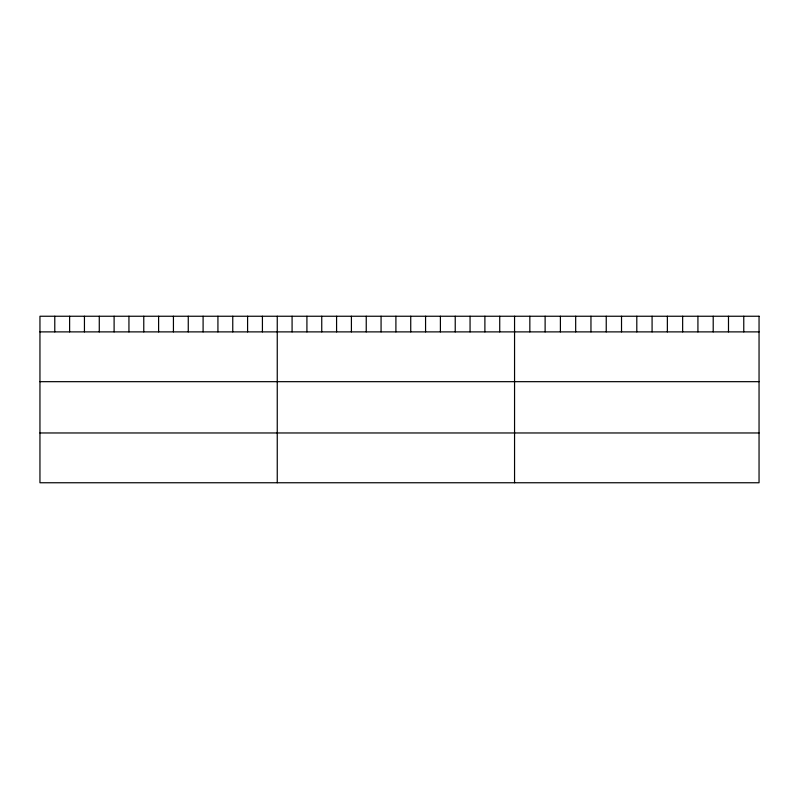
<?xml version="1.0" encoding="UTF-8"?>
<svg xmlns="http://www.w3.org/2000/svg" width="799" height="799" viewBox="0 0 799 799"><rect width="100%" height="100%" fill="white"/><g stroke="black" fill="none" stroke-linecap="round" stroke-linejoin="round"><path stroke-width="1.2" d="M39.95 331.885L759.05 331.885M39.95 381.672L759.05 381.672M39.95 432.968L759.05 432.968M743.769 316.244L743.769 331.885M728.488 316.244L728.488 331.885M713.207 316.244L713.207 331.885M697.926 316.244L697.926 331.885M682.646 316.244L682.646 331.885M667.365 316.244L667.365 331.885M652.084 316.244L652.084 331.885M636.803 316.244L636.803 331.885M621.522 316.244L621.522 331.885M606.241 316.244L606.241 331.885M590.96 316.244L590.96 331.885M575.679 316.244L575.679 331.885M560.399 316.244L560.399 331.885M545.118 316.244L545.118 331.885M529.837 316.244L529.837 331.885M514.556 316.244L514.556 482.756M499.725 316.244L499.725 331.885M484.893 316.244L484.893 331.885M470.062 316.244L470.062 331.885M455.23 316.244L455.23 331.885M440.399 316.244L440.399 331.885M425.567 316.244L425.567 331.885M410.736 316.244L410.736 331.885M395.904 316.244L395.904 331.885M381.073 316.244L381.073 331.885M366.242 316.244L366.242 331.885M351.41 316.244L351.41 331.885M336.579 316.244L336.579 331.885M321.747 316.244L321.747 331.885M306.916 316.244L306.916 331.885M292.084 316.244L292.084 331.885M277.253 316.244L277.253 482.756M262.422 316.244L262.422 331.885M247.59 316.244L247.59 331.885M232.759 316.244L232.759 331.885M217.927 316.244L217.927 331.885M203.096 316.244L203.096 331.885M188.264 316.244L188.264 331.885M173.433 316.244L173.433 331.885M158.602 316.244L158.602 331.885M143.77 316.244L143.77 331.885M128.939 316.244L128.939 331.885M114.107 316.244L114.107 331.885M99.276 316.244L99.276 331.885M84.444 316.244L84.444 331.885M69.613 316.244L69.613 331.885M54.781 316.244L54.781 331.885M759.05 316.244L39.95 316.244L39.95 482.756L759.05 482.756L759.05 316.244"/></g></svg>
